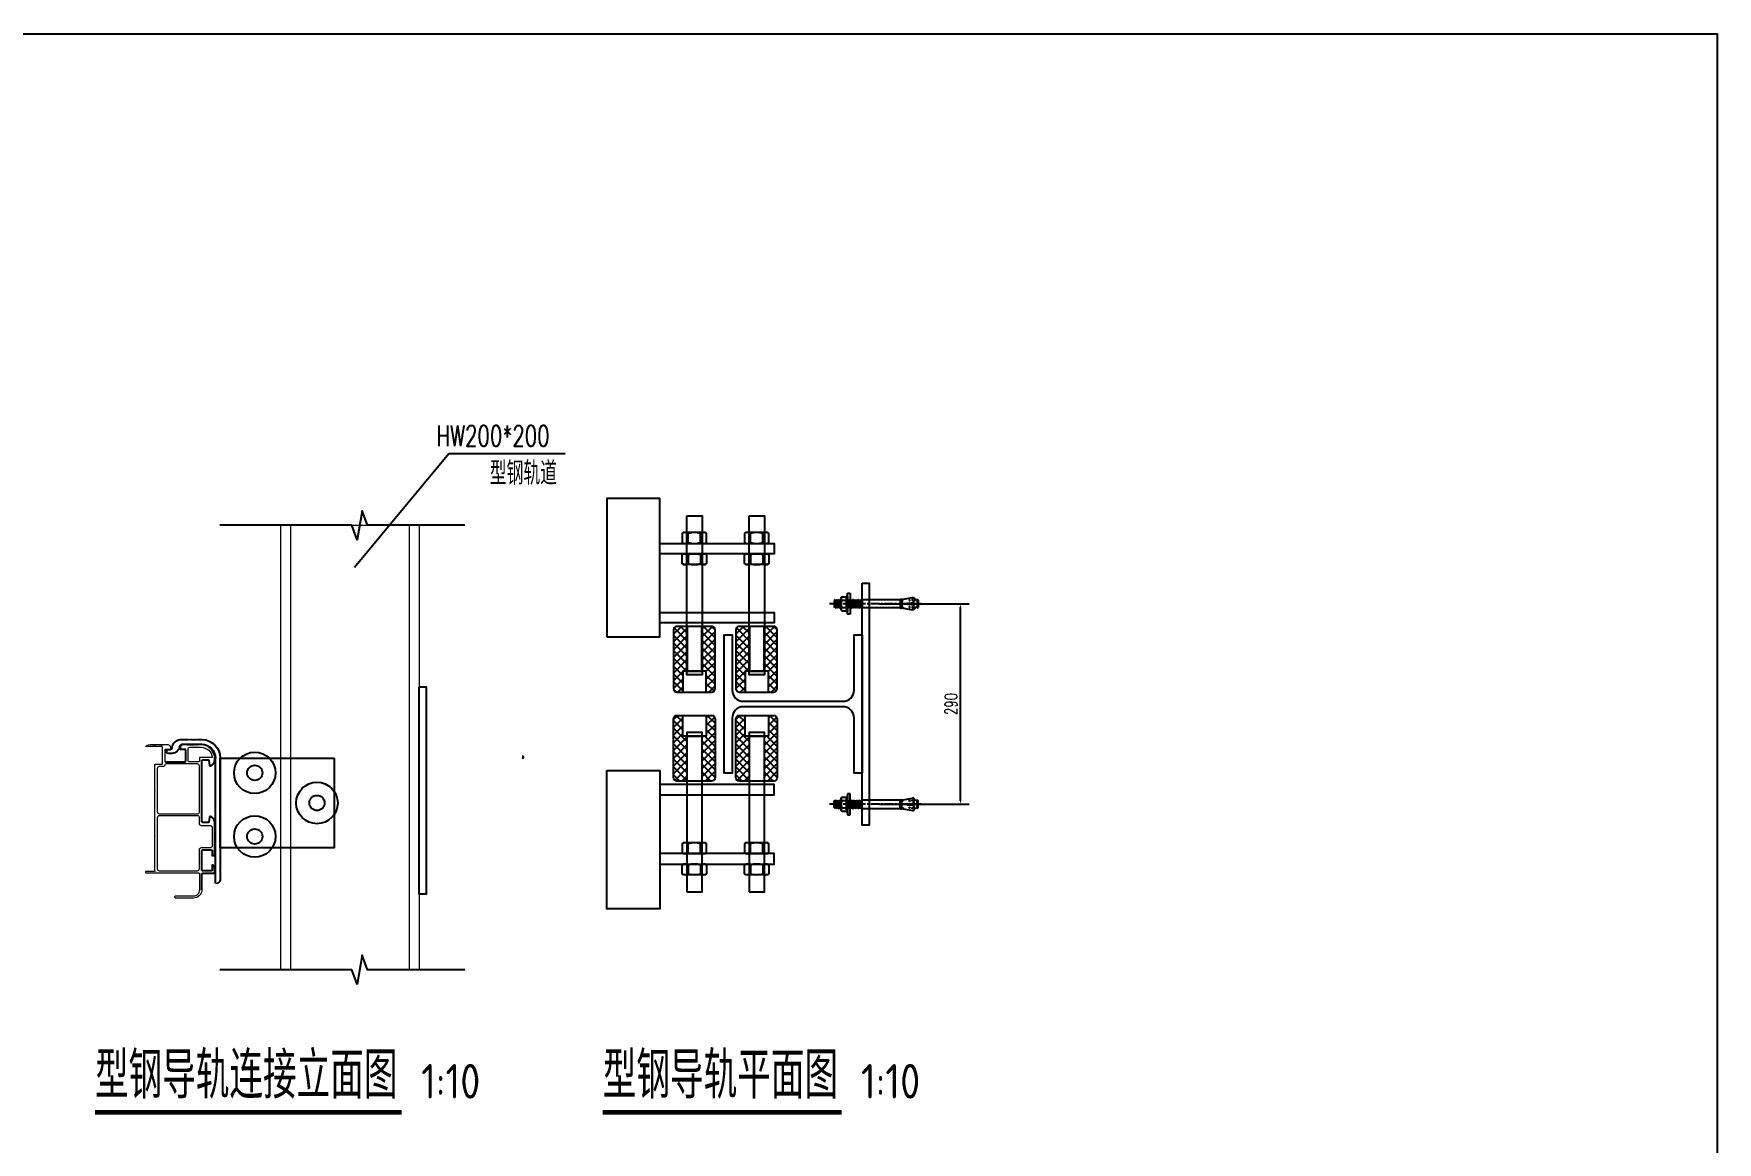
# Model space of a CAD drawing. Extents: x -89702 to 926017, y -610001 to -56924.
# Drawn here: x 94142 to 96577, y -585362 to -583758 of the extents above; entities that cross this region are included whole.
import ezdxf

# ---------------------------------------------------------------- set-up
doc = ezdxf.new("R2010")
doc.units = 0
doc.header["$LTSCALE"] = 10
doc.header["$MEASUREMENT"] = 0
doc.linetypes.add('CENTER', pattern=[2, 1.25, -0.25, 0.25, -0.25])
for name, color, linetype in [('CEN', 1, 'CENTER'), ('DIM_LEAD', 3, 'Continuous'), ('DIM_SYMB', 3, 'Continuous'), ('PUB_TEXT', 7, 'Continuous'), ('W-ALUMINUM_FRAME铝架', 30, 'Continuous'), ('W-STEEL_FRAME钢架', 3, 'Continuous'), ('W-WOOD_FLOOR木地板', 30, 'Continuous'), ('粗实线', 3, 'Continuous'), ('结构', 1, 'Continuous'), ('螺栓', 146, 'Continuous'), ('钢', 172, 'Continuous')]:
    doc.layers.add(name, color=color, linetype=linetype)
doc.layers.add('铝主梁170x129x4', color=210, linetype='Continuous', lineweight=25)
doc.styles.add('_TCH_DIM', font='SIMPLEX', dxfattribs={"bigfont": 'GBCBIG'})
doc.styles.get("Standard").update_dxf_attribs({"font": 'gbenor.shx', "bigfont": 'gbcbig.shx'})
doc.styles.add('STANDARD_T3', font='simplex.shx', dxfattribs={"width": 0.7, "bigfont": 'gbcbig.shx'})
doc.dimstyles.new('W&&5', dxfattribs={"dimtxt": 17.5, "dimasz": 5, "dimexe": 12.5, "dimexo": 15, "dimgap": 5, "dimtad": 1, "dimdec": 0, "dimzin": 0, "dimdsep": 46, "dimtxsty": 'STANDARD_T3', "dimcen": 0.09, "dimclrd": 1, "dimclre": 1, "dimclrt": 7, "dimazin": 2, "dimtfac": 1, "dimtdec": 0, "dimtix": 1, "dimtmove": 2, "dimatfit": 3, "dimfxl": 0, "dimtolj": 1, "dimtzin": 0, "dimarcsym": 0})
pattern_1 = [(45, (-1508952.671, -3040424.544), (-5.612660076, 5.612660076), []), (135, (-1508952.671, -3040424.544), (-5.612660076, -5.612660076), [])]
pattern_2 = [(45, (-1508862.671, -3040424.544), (-5.612660076, 5.612660076), []), (135, (-1508862.671, -3040424.544), (-5.612660076, -5.612660076), [])]

# ---------------------------------------------------------------- blocks, each defined once
blk = doc.blocks.new('螺栓')
at = {"layer": '螺栓'}
for p, q in [((-6, 9), (-6, 2)), ((-3, 0), (-3, -49)), ((3, 0), (3, -49)), ((6, 9), (6, 2)), ((-6, -52), (-6, -58)), ((6, -52), (6, -58))]:
    blk.add_line(p, q, dxfattribs=at)
for points in [[(-10, 2), (10, 2), (10, 0), (-10, 0)], [(-8, 9), (8, 9), (8, 2), (-8, 2)], [(-10, -49), (10, -49), (10, -52), (-10, -52)], [(-8, -52), (8, -52), (8, -58), (-8, -58)], [(-3, -58), (3, -58), (3, -67), (-3, -67)]]:
    blk.add_lwpolyline(points, close=True, dxfattribs=at)
blk = doc.blocks.new('891')
at = {"color": 0, "ltscale": 0.5}
blk.add_line((-1486542.7, 1377887.1), (-1486570.9, 1377887.1), dxfattribs=at)
at = {"color": 0, "lineweight": 5}
for p, q in [((-1486591.7, 1377686.1), (-1486593.6, 1377686.1)), ((-1486592.4, 1377685.9), (-1486592.4, 1377685.9))]:
    blk.add_line(p, q, dxfattribs=at)
at = {"color": 0, "ltscale": 0.5}
blk.add_arc((-1486542.7, 1377885.1), 2, 64.2042, 90, dxfattribs=at)
at = {"color": 0, "lineweight": 25}
for centre, radius, start, end in [((-1486593.6, 1377688.1), 2, 246.4591, 270), ((-1486591.7, 1377687.1), 1, 270, 311.3814), ((-1486592.4, 1377687.9), 2, 311.3814, 0)]:
    blk.add_arc(centre, radius, start, end, dxfattribs=at)
at = {"layer": '粗实线', "color": 0, "linetype": 'ByBlock', "ltscale": 0.5}
for p, q in [((-1486597.4, 1377867.1), (-1486597.4, 1377784.7)), ((-1486528.2, 1377873.7), (-1486521.4, 1377873.7)), ((-1486521.4, 1377879.7), (-1486525.5, 1377879.7)), ((-1486520.4, 1377874.7), (-1486520.4, 1377878.7)), ((-1486597.4, 1377783.5), (-1486597.4, 1377704.7)), ((-1486597.4, 1377703.5), (-1486597.4, 1377690.9))]:
    blk.add_line(p, q, dxfattribs=at)
for centre, radius, start, end in [((-1486570.4, 1377867.1), 27, 91.5188, 180), ((-1486542.2, 1377879.6), 14.8, 7.196, 79.5045), ((-1486570.4, 1377867.1), 20, 91.5188, 180), ((-1486544.9, 1377880.5), 7.1, 37.6327, 64.2042), ((-1486540.9, 1377883.6), 2, 5.0412, 37.6327), ((-1486526.3, 1377886.4), 12.9, 191.5156, 261.5695), ((-1486525.5, 1377881.7), 2, 186.8775, 270), ((-1486521.4, 1377878.7), 1, 0, 90), ((-1486521.4, 1377874.7), 1, 270, 0)]:
    blk.add_arc(centre, radius, start, end, dxfattribs=at)
at = {"layer": '结构', "color": 0, "linetype": 'ByBlock', "lineweight": 0, "ltscale": 0.5}
for points in [[(-1486564.5, 1377894.1, 0.198912), (-1486564.6, 1377894.1), (-1486564.9, 1377893.6, -0.414214), (-1486565.2, 1377893.6), (-1486565.5, 1377894.1, 0.198912), (-1486565.7, 1377894.1)], [(-1486562.5, 1377894.1, 0.198912), (-1486562.6, 1377894.1), (-1486562.9, 1377893.6, -0.414214), (-1486563.2, 1377893.6), (-1486563.5, 1377894.1, 0.198912), (-1486563.7, 1377894.1)], [(-1486560.5, 1377894.1, 0.198912), (-1486560.6, 1377894.1), (-1486560.9, 1377893.6, -0.414214), (-1486561.2, 1377893.6), (-1486561.5, 1377894.1, 0.198912), (-1486561.7, 1377894.1)], [(-1486558.5, 1377894.1, 0.198912), (-1486558.6, 1377894.1), (-1486558.9, 1377893.6, -0.414214), (-1486559.2, 1377893.6), (-1486559.5, 1377894.1, 0.198912), (-1486559.7, 1377894.1)], [(-1486556.5, 1377894.1, 0.198912), (-1486556.6, 1377894.1), (-1486556.9, 1377893.6, -0.414214), (-1486557.2, 1377893.6), (-1486557.5, 1377894.1, 0.198912), (-1486557.7, 1377894.1)], [(-1486554.5, 1377894.1, 0.198912), (-1486554.6, 1377894.1), (-1486554.9, 1377893.6, -0.414214), (-1486555.2, 1377893.6), (-1486555.5, 1377894.1, 0.198912), (-1486555.7, 1377894.1)], [(-1486552.5, 1377894.1, 0.198912), (-1486552.6, 1377894.1), (-1486552.9, 1377893.6, -0.414214), (-1486553.2, 1377893.6), (-1486553.5, 1377894.1, 0.198912), (-1486553.7, 1377894.1)], [(-1486550.5, 1377894.1, 0.198912), (-1486550.6, 1377894.1), (-1486550.9, 1377893.6, -0.414214), (-1486551.2, 1377893.6), (-1486551.5, 1377894.1, 0.198912), (-1486551.7, 1377894.1)]]:
    blk.add_lwpolyline(points, format="xyb", dxfattribs=at)
at = {"layer": '铝主梁170x129x4', "color": 0, "lineweight": 25}
for p, q in [((-1486565.7, 1377894.1), (-1486571.1, 1377894.1)), ((-1486563.6, 1377894.1), (-1486564.5, 1377894.1)), ((-1486561.6, 1377894.1), (-1486562.5, 1377894.1)), ((-1486559.6, 1377894.1), (-1486560.5, 1377894.1)), ((-1486557.6, 1377894.1), (-1486558.5, 1377894.1)), ((-1486555.6, 1377894.1), (-1486556.5, 1377894.1)), ((-1486553.6, 1377894.1), (-1486554.5, 1377894.1)), ((-1486551.6, 1377894.1), (-1486552.5, 1377894.1)), ((-1486539.5, 1377894.1), (-1486550.5, 1377894.1)), ((-1486590.4, 1377720.2), (-1486590.4, 1377867.1)), ((-1486597, 1377784.3), (-1486597.3, 1377784.6)), ((-1486597.3, 1377783.7), (-1486597, 1377784)), ((-1486597, 1377704.3), (-1486597.3, 1377704.6)), ((-1486597.3, 1377703.7), (-1486597, 1377704)), ((-1486590.7, 1377719.8), (-1486590.4, 1377720.1)), ((-1486590.4, 1377719.2), (-1486590.7, 1377719.5)), ((-1486590.4, 1377687.9), (-1486590.4, 1377719))]:
    blk.add_line(p, q, dxfattribs=at)
for centre, radius, start, end in [((-1486597.2, 1377784.7), 0.2, 180, 225), ((-1486597.2, 1377783.5), 0.2, 135, 180), ((-1486597.2, 1377784.1), 0.2, 315, 45), ((-1486597.2, 1377704.7), 0.2, 180, 225), ((-1486597.2, 1377703.5), 0.2, 135, 180), ((-1486597.2, 1377704.1), 0.2, 315, 45), ((-1486590.6, 1377719.6), 0.2, 135, 225), ((-1486590.6, 1377720.2), 0.2, 315, 0), ((-1486590.6, 1377719), 0.2, 0, 45), ((-1486592.4, 1377690.9), 5, 180, 246.4591)]:
    blk.add_arc(centre, radius, start, end, dxfattribs=at)
blk = doc.blocks.new('HW200a')
at = {"layer": 'W-STEEL_FRAME钢架'}
blk.add_lwpolyline([(-1440883.4, 1205965.4), (-1440803.4, 1205965.4), (-1440803.4, 1205953.4), (-1441003.4, 1205953.4), (-1441003.4, 1205965.4), (-1440923.4, 1205965.4, 0.414214), (-1440907.4, 1205981.4), (-1440907.4, 1206125.4, 0.414214), (-1440923.4, 1206141.4), (-1441003.4, 1206141.4), (-1441003.4, 1206153.4), (-1440803.4, 1206153.4), (-1440803.4, 1206141.4), (-1440883.4, 1206141.4, 0.414214), (-1440899.4, 1206125.4), (-1440899.4, 1205981.4, 0.414214)], format="xyb", close=True, dxfattribs=at)
blk = doc.blocks.new('*D1158')
at = {"color": 1, "lineweight": -2, "transparency": 16777216}
for p, q in [((95365.6, -584582.9), (95495.1, -584582.9)), ((95482.6, -584867.9), (95482.6, -584587.9)), ((95365.6, -584872.9), (95495.1, -584872.9))]:
    blk.add_line(p, q, dxfattribs=at)
at = {"color": 1, "transparency": 16777216}
for points in [[(95481.7, -584587.9), (95483.4, -584587.9), (95482.6, -584582.9)], [(95481.7, -584867.9), (95483.4, -584867.9), (95482.6, -584872.9)]]:
    blk.add_solid(points, dxfattribs=at)
at = {"layer": 'Defpoints', "color": 0, "transparency": 16777216}
for p in [(95350.6, -584582.9), (95482.6, -584582.9), (95350.6, -584872.9)]:
    blk.add_point(p, dxfattribs=at)
at = {"color": 7, "transparency": 16777216, "insert": (95468.8, -584727.9), "char_height": 17.5, "attachment_point": 5, "rotation": 90, "style": 'STANDARD_T3'}
blk.add_mtext('\\A1;290', dxfattribs=at)
blk = doc.blocks.new('NY-M12')
for p, q in [((-0.8, 0), (0.1, -1.5)), ((-0.1, 0), (0.8, -1.5))]:
    blk.add_line(p, q)
blk.add_lwpolyline([(11, 0), (-11, 0), (-11, -1.5), (11, -1.5)], close=True)
blk = doc.blocks.new('$matou$00000104')
for p, q in [((-60.6, 6.1, 0), (-62, 5.3, 0)), ((-62, -5.3, 0), (-62, 5.3, 0)), ((-60.6, 6.1, 0), (-56.9, 5.4, 0)), ((-60.6, -6.1, 0), (-60.6, 6.1, 0)), ((-56.9, 6.5, 0), (-56.9, 5.4, 0)), ((-40.3, 6.5, 0), (-54, 8.9, 0)), ((-46.5, 0.8, 0), (-52.4, 0.8, 0)), ((-46, 0.4, 0), (-46, -0.4, 0)), ((-38.6, 6.1, 0), (-40.3, 6.5, 0)), ((-40.3, 5, 0), (-40.3, 6.5, 0)), ((-38.6, 5, 0), (-40.3, 5, 0)), ((-38.6, -6.1, 0), (-38.6, 6.1, 0)), ((-36.8, 6.5, 0), (-38.2, 6.5, 0)), ((-36.3, -6.1, 0), (-36.3, 6.1, 0)), ((-36.3, 6.1, 0), (18.6, 6.1, 0)), ((19.4, 6.1, 0), (18.6, 6.1, 0)), ((18.6, -4.7, 0), (19.4, 6.1, 0)), ((18.6, -6.1, 0), (18.6, 6.1, 0)), ((19.5, 6.1, 0), (19.3, 6.1, 0)), ((19.4, -4.9, 0), (20.3, 4.8, 0)), ((20.1, 4.9, 0), (19.5, 6.1, 0)), ((21.1, 6.1, 0), (20.4, 4.9, 0)), ((20.4, -3.6, 0), (21, 3.6, 0)), ((21.3, 6.1, 0), (21.1, 6.1, 0)), ((21.2, -4.9, 0), (22.1, 4.8, 0)), ((21.9, 4.9, 0), (21.3, 6.1, 0)), ((22.9, 6.1, 0), (22.2, 4.9, 0)), ((22.3, -3.6, 0), (22.8, 3.6, 0)), ((23.1, 6.1, 0), (22.9, 6.1, 0)), ((23, -4.9, 0), (23.9, 4.8, 0)), ((23.7, 4.9, 0), (23.1, 6.1, 0)), ((24.7, 6.1, 0), (24.1, 4.9, 0)), ((24.1, -3.6, 0), (24.6, 3.6, 0)), ((24.9, 6.1, 0), (24.7, 6.1, 0)), ((24.8, -4.9, 0), (25.7, 4.8, 0)), ((25.6, 4.9, 0), (24.9, 6.1, 0)), ((26.5, 6.1, 0), (25.9, 4.9, 0)), ((25.9, -3.6, 0), (26.5, 3.6, 0)), ((26.7, 6.1, 0), (26.5, 6.1, 0)), ((26.6, -4.9, 0), (27.5, 4.8, 0)), ((27.4, 4.9, 0), (26.7, 6.1, 0)), ((28.3, 6.1, 0), (27.7, 4.9, 0)), ((27.7, -3.6, 0), (28.3, 3.6, 0)), ((28.6, 6.1, 0), (28.3, 6.1, 0)), ((28.5, -4.9, 0), (29.4, 4.8, 0)), ((29.2, 4.9, 0), (28.6, 6.1, 0)), ((30.2, 6.1, 0), (29.5, 4.9, 0)), ((29.5, -3.6, 0), (30.1, 3.6, 0)), ((30.4, 6.1, 0), (30.2, 6.1, 0)), ((30.3, -4.9, 0), (31.2, 4.8, 0)), ((31, 4.9, 0), (30.4, 6.1, 0)), ((32, 6.1, 0), (31.3, 4.9, 0)), ((31.4, -3.6, 0), (31.9, 3.6, 0)), ((32.2, 6.1, 0), (32, 6.1, 0)), ((32.1, -4.9, 0), (33, 4.8, 0)), ((32.8, 4.9, 0), (32.2, 6.1, 0)), ((33.8, 6.1, 0), (33.2, 4.9, 0)), ((33.2, -3.6, 0), (33.7, 3.6, 0)), ((34, 6.1, 0), (33.8, 6.1, 0)), ((33.9, -4.9, 0), (34.8, 4.8, 0)), ((34.7, 4.9, 0), (34, 6.1, 0)), ((35.6, 6.1, 0), (35, 4.9, 0)), ((35, -3.6, 0), (35.5, 3.6, 0)), ((35.8, 6.1, 0), (35.6, 6.1, 0)), ((35.7, -4.9, 0), (36.6, 4.8, 0)), ((36.5, 4.9, 0), (35.8, 6.1, 0)), ((36, 15.2, 0), (40.1, 15.2, 0)), ((36, -15.2, 0), (36, 15.2, 0)), ((37.4, 6.1, 0), (36.8, 4.9, 0)), ((36.8, -3.6, 0), (37.4, 3.6, 0)), ((37.7, 6.1, 0), (37.4, 6.1, 0)), ((37.5, -4.9, 0), (38.5, 4.8, 0)), ((38.3, 4.9, 0), (37.7, 6.1, 0)), ((39.3, 6.1, 0), (38.6, 4.9, 0)), ((38.6, -3.6, 0), (39.2, 3.6, 0)), ((39.5, 6.1, 0), (39.3, 6.1, 0)), ((39.4, -4.9, 0), (40.1, 2.7, 0)), ((40.1, 5, 0), (39.5, 6.1, 0)), ((40.1, 15.2, 0), (40.1, -15.2, 0)), ((48.4, 10.1, 0), (41.6, 10.1, 0)), ((41.6, -10.1, 0), (41.6, 10.1, 0)), ((48.4, 5.3, 0), (41.6, 5.3, 0)), ((48.4, 10.1, 0), (49.2, 8.8, 0)), ((49.2, -8.8, 0), (49.2, 8.8, 0)), ((49.9, 6.1, 0), (49.2, 4.9, 0)), ((49.2, -3.6, 0), (49.8, 3.6, 0)), ((50.1, 6.1, 0), (49.9, 6.1, 0)), ((50, -4.9, 0), (50.9, 4.8, 0)), ((50.7, 4.9, 0), (50.1, 6.1, 0)), ((51.7, 6.1, 0), (51, 4.9, 0)), ((51.1, -3.6, 0), (51.6, 3.6, 0)), ((51.9, 6.1, 0), (51.7, 6.1, 0)), ((51.8, -4.9, 0), (52.7, 4.8, 0)), ((52.5, 4.9, 0), (51.9, 6.1, 0)), ((53.5, 6.1, 0), (52.9, 4.9, 0)), ((52.9, -3.6, 0), (53.4, 3.6, 0)), ((53.7, 6.1, 0), (53.5, 6.1, 0)), ((53.6, -4.9, 0), (54.5, 4.8, 0)), ((54.4, 4.9, 0), (53.7, 6.1, 0)), ((55.3, 6.1, 0), (54.7, 4.9, 0)), ((54.7, -3.6, 0), (55.2, 3.6, 0)), ((55.5, 6.1, 0), (55.3, 6.1, 0)), ((55.4, -4.9, 0), (56.3, 4.8, 0)), ((56.2, 4.9, 0), (55.5, 6.1, 0)), ((57.1, 6.1, 0), (56.5, 4.9, 0)), ((56.5, -3.6, 0), (57.1, 3.6, 0)), ((57.4, 6.1, 0), (57.1, 6.1, 0)), ((57.2, -4.9, 0), (58.2, 4.8, 0)), ((58, 4.9, 0), (57.4, 6.1, 0)), ((58.1, -6.1, 0), (58.1, 0, 0)), ((58.6, 5.5, 0), (58.3, 4.9, 0)), ((58.6, 5.5, 0), (59.3, 4.8, 0)), ((59.3, -4.9, 0), (59.3, 4.8, 0)), ((-60.6, -6.1, 0), (-62, -5.3, 0)), ((-60.6, -6.1, 0), (-56.9, -5.4, 0)), ((-56.9, -6.5, 0), (-56.9, -5.4, 0)), ((-40.3, -6.5, 0), (-54, -8.9, 0)), ((-46.5, -0.8, 0), (-52.4, -0.8, 0)), ((-38.6, -4.8, 0), (-40.3, -5, 0)), ((-40.3, -5, 0), (-40.3, -6.5, 0)), ((-38.6, -6.1, 0), (-40.3, -6.5, 0)), ((-36.8, -6.5, 0), (-38.2, -6.5, 0)), ((18.3, -6.1, 0), (-36.3, -6.1, 0)), ((18.6, -6.1, 0), (18.3, -6.1, 0)), ((19.2, -4.9, 0), (18.6, -6.1, 0)), ((20.2, -6.1, 0), (19.5, -4.9, 0)), ((20.4, -6.1, 0), (20.2, -6.1, 0)), ((21, -4.9, 0), (20.4, -6.1, 0)), ((22, -6.1, 0), (21.3, -4.9, 0)), ((22.2, -6.1, 0), (22, -6.1, 0)), ((22.8, -4.9, 0), (22.2, -6.1, 0)), ((23.8, -6.1, 0), (23.2, -4.9, 0)), ((24, -6.1, 0), (23.8, -6.1, 0)), ((24.7, -4.9, 0), (24, -6.1, 0)), ((25.6, -6.1, 0), (25, -4.9, 0)), ((25.8, -6.1, 0), (25.6, -6.1, 0)), ((26.5, -4.9, 0), (25.8, -6.1, 0)), ((27.4, -6.1, 0), (26.8, -4.9, 0)), ((27.6, -6.1, 0), (27.4, -6.1, 0)), ((28.3, -4.9, 0), (27.6, -6.1, 0)), ((29.3, -6.1, 0), (28.6, -4.9, 0)), ((29.5, -6.1, 0), (29.3, -6.1, 0)), ((30.1, -4.9, 0), (29.5, -6.1, 0)), ((31.1, -6.1, 0), (30.4, -4.9, 0)), ((31.3, -6.1, 0), (31.1, -6.1, 0)), ((31.9, -4.9, 0), (31.3, -6.1, 0)), ((32.9, -6.1, 0), (32.2, -4.9, 0)), ((33.1, -6.1, 0), (32.9, -6.1, 0)), ((33.8, -4.9, 0), (33.1, -6.1, 0)), ((34.7, -6.1, 0), (34.1, -4.9, 0)), ((34.9, -6.1, 0), (34.7, -6.1, 0)), ((35.6, -4.9, 0), (34.9, -6.1, 0)), ((36.5, -6.1, 0), (35.9, -4.9, 0)), ((40.1, -15.2, 0), (36, -15.2, 0)), ((36.7, -6.1, 0), (36.5, -6.1, 0)), ((37.4, -4.9, 0), (36.7, -6.1, 0)), ((38.4, -6.1, 0), (37.7, -4.9, 0)), ((38.6, -6.1, 0), (38.4, -6.1, 0)), ((39.2, -4.9, 0), (38.6, -6.1, 0)), ((40.1, -5.9, 0), (39.5, -4.9, 0)), ((48.4, -5.3, 0), (41.6, -5.3, 0)), ((48.4, -10.1, 0), (41.6, -10.1, 0)), ((48.4, -10.1, 0), (49.2, -8.8, 0)), ((49.8, -4.9, 0), (49.2, -6.1, 0)), ((50.8, -6.1, 0), (50.1, -4.9, 0)), ((51, -6.1, 0), (50.8, -6.1, 0)), ((51.6, -4.9, 0), (51, -6.1, 0)), ((52.6, -6.1, 0), (51.9, -4.9, 0)), ((52.8, -6.1, 0), (52.6, -6.1, 0)), ((53.5, -4.9, 0), (52.8, -6.1, 0)), ((54.4, -6.1, 0), (53.8, -4.9, 0)), ((54.6, -6.1, 0), (54.4, -6.1, 0)), ((55.3, -4.9, 0), (54.6, -6.1, 0)), ((56.2, -6.1, 0), (55.6, -4.9, 0)), ((56.4, -6.1, 0), (56.2, -6.1, 0)), ((57.1, -4.9, 0), (56.4, -6.1, 0)), ((58.1, -6.1, 0), (57.4, -4.9, 0)), ((58.1, -6.1, 0), (59.3, -4.9, 0))]:
    blk.add_line(p, q)
at = {"extrusion": (0, 0, -1)}
for centre, major_axis, start_param, end_param in [((-54.5, 6.5, 0), (-1.71, 1.71), 5.497787, 7.253749), ((-52.4, 5.4, 0), (-3.21, 3.21), 3.926991, 5.497787), ((-53.9, 5.6, 0), (-0.445, 0.445), 4.712389, 10.995574), ((-46.5, 0.4, 0), (0.343, 0.343), -0.785398, 0.785398), ((-46.5, 0.4, 0), (0.343, 0.343), -0.785398, 0.785398), ((-38.2, 6.1, 0), (0.343, 0.343), 3.926991, 5.497787), ((-36.8, 6.1, 0), (0.343, 0.343), -0.785398, 0.785398), ((20.3, 5, 0), (0.129, 0.129), 1.308997, 3.403392), ((22.1, 5, 0), (0.129, 0.129), 1.308997, 3.403392), ((23.9, 5, 0), (0.129, 0.129), 1.308997, 3.403392), ((25.7, 5, 0), (-0.129, 0.129), 2.879793, 4.974188), ((27.5, 5, 0), (-0.129, 0.129), 2.879793, 4.974188), ((29.4, 5, 0), (0.129, 0.129), 1.308997, 3.403392), ((31.2, 5, 0), (0.129, 0.129), 1.308997, 3.403392), ((33, 5, 0), (-0.129, 0.129), 2.879793, 4.974188), ((34.8, 5, 0), (-0.129, 0.129), 2.879793, 4.974188), ((36.6, 5, 0), (-0.129, 0.129), 2.879793, 4.974188), ((38.5, 5, 0), (-0.129, 0.129), 2.879793, 4.974188), ((45, 7.7, 0), (-2.94, 2.94), 1.732823, 2.979566), ((31.1, 0, 0), (12.8, 12.8), 0.489975, 1.080822), ((50.9, 5, 0), (0.129, 0.129), 1.308997, 3.403392), ((52.7, 5, 0), (-0.129, 0.129), 2.879793, 4.974188), ((54.5, 5, 0), (-0.129, 0.129), 2.879793, 4.974188), ((56.3, 5, 0), (-0.129, 0.129), 2.879793, 4.974188), ((58.2, 5, 0), (0.129, 0.129), 1.308997, 3.403392), ((-52.4, -5.4, 0), (-3.21, 3.21), 5.497787, 7.068583), ((-54.5, -6.5, 0), (1.71, 1.71), 2.171029, 3.926991), ((-53.9, -5.6, 0), (0.445, 0.445), 3.141593, 9.424778), ((-46.5, -0.4, 0), (-0.343, 0.343), 2.356194, 3.926991), ((-38.2, -6.1, 0), (0.343, 0.343), 2.356194, 3.926991), ((-36.8, -6.1, 0), (-0.343, 0.343), 2.356194, 3.926991), ((19.4, -5, 0), (-0.129, 0.129), 6.021386, 8.115781), ((21.2, -5, 0), (0.129, 0.129), 4.45059, 6.544985), ((23, -5, 0), (0.129, 0.129), 4.45059, 6.544985), ((24.8, -5, 0), (-0.129, 0.129), 6.021386, 8.115781), ((26.6, -5, 0), (-0.129, 0.129), 6.021386, 8.115781), ((28.5, -5, 0), (-0.129, 0.129), 6.021386, 8.115781), ((30.3, -5, 0), (0.129, 0.129), 4.45059, 6.544985), ((32.1, -5, 0), (0.129, 0.129), 4.45059, 6.544985), ((33.9, -5, 0), (-0.129, 0.129), 6.021386, 8.115781), ((35.7, -5, 0), (-0.129, 0.129), 6.021386, 8.115781), ((37.5, -5, 0), (-0.129, 0.129), 6.021386, 8.115781), ((39.4, -5, 0), (0.129, 0.129), 4.45059, 6.544985), ((45, -7.7, 0), (2.94, 2.94), 0.162027, 1.40877), ((50, -5, 0), (0.129, 0.129), 4.45059, 6.544985), ((51.8, -5, 0), (0.129, 0.129), 4.45059, 6.544985), ((53.6, -5, 0), (-0.129, 0.129), 6.021386, 8.115781), ((55.4, -5, 0), (-0.129, 0.129), 6.021386, 8.115781), ((57.2, -5, 0), (0.129, 0.129), 4.45059, 6.544985)]:
    blk.add_ellipse(centre, major_axis=major_axis, ratio=1, start_param=start_param, end_param=end_param, dxfattribs=at)
for centre in [(-49.7, 4.8, 0), (-49.7, -4.9, 0)]:
    blk.add_ellipse(centre, major_axis=(0.445, 0.445), ratio=1, dxfattribs=at)
at = {"layer": 'CEN'}
blk.add_line((-66.1, 0, 0), (66.1, 0, 0), dxfattribs=at)
at = {"extrusion": (0, 0, -1), "xscale": 1.01056896011507, "yscale": 1.01056896011507, "zscale": -1.010568960117647, "rotation": 90.00000229450367}
blk.add_blockref('NY-M12', (-41.6, 0, 0), dxfattribs=at)

msp = doc.modelspace()

# ---------------------------------------------------------------- hatches: boundary and pattern name
h = msp.add_hatch()
h.set_pattern_fill('ANSI37', color=256, scale=5)
h.set_pattern_definition(pattern_1)
h.paths.add_polyline_path([(95067.6, -584705.6, 0.414214), (95072.6, -584710.6), (95081, -584710.6), (95081, -584680.6), (95087.5, -584680.6), (95087.5, -584615.6), (95072.6, -584615.6, 0.414214), (95067.6, -584620.6)])
h.paths.add_polyline_path([(95127.6, -584620.6, 0.414214), (95122.6, -584615.6), (95108.5, -584615.6), (95108.5, -584680.6), (95115, -584680.6), (95115, -584710.6), (95122.6, -584710.6, 0.414214), (95127.6, -584705.6)])
h = msp.add_hatch()
h.set_pattern_fill('ANSI37', color=256, scale=5)
h.set_pattern_definition(pattern_2)
h.paths.add_polyline_path([(95157.6, -584705.6, 0.414214), (95162.6, -584710.6), (95171, -584710.6), (95171, -584680.6), (95177.5, -584680.6), (95177.5, -584615.6), (95162.6, -584615.6, 0.414214), (95157.6, -584620.6)])
h.paths.add_polyline_path([(95217.6, -584620.6, 0.414214), (95212.6, -584615.6), (95198.5, -584615.6), (95198.5, -584680.6), (95205, -584680.6), (95205, -584710.6), (95212.6, -584710.6, 0.414214), (95217.6, -584705.6)])
h = msp.add_hatch()
h.set_pattern_fill('ANSI37', color=256, scale=5)
h.set_pattern_definition(pattern_1)
h.paths.add_polyline_path([(95067.6, -584834.3, 0.414214), (95072.6, -584839.3), (95087.5, -584839.3), (95087.5, -584774.3), (95081, -584774.3), (95081, -584744.3), (95072.6, -584744.3, 0.414214), (95067.6, -584749.3)])
h.paths.add_polyline_path([(95127.6, -584749.3, 0.414214), (95122.6, -584744.3), (95115, -584744.3), (95115, -584774.3), (95108.5, -584774.3), (95108.5, -584839.3), (95122.6, -584839.3, 0.414214), (95127.6, -584834.3)])
h = msp.add_hatch()
h.set_pattern_fill('ANSI37', color=256, scale=5)
h.set_pattern_definition(pattern_2)
h.paths.add_polyline_path([(95157.6, -584834.3, 0.414214), (95162.6, -584839.3), (95177.5, -584839.3), (95177.5, -584774.3), (95171, -584774.3), (95171, -584744.3), (95162.6, -584744.3, 0.414214), (95157.6, -584749.3)])
h.paths.add_polyline_path([(95217.6, -584749.3, 0.414214), (95212.6, -584744.3), (95205, -584744.3), (95205, -584774.3), (95198.5, -584774.3), (95198.5, -584839.3), (95212.6, -584839.3, 0.414214), (95217.6, -584834.3)])

# ---------------------------------------------------------------- linework, layer by layer
for p, q in [((95089, -584495.6), (95089, -584479.9)), ((95106.5, -584495.6), (95106.5, -584479.9)), ((95179, -584495.6), (95179, -584479.9)), ((95196.5, -584495.6), (95196.5, -584479.9)), ((95089, -584510.6), (95089, -584526.3)), ((95106.5, -584510.6), (95106.5, -584526.3)), ((95179, -584510.6), (95179, -584526.3)), ((95196.5, -584510.6), (95196.5, -584526.3)), ((95089, -584944.3), (95089, -584928.7)), ((95106.5, -584944.3), (95106.5, -584928.7)), ((95179, -584944.3), (95179, -584928.7)), ((95196.5, -584944.3), (95196.5, -584928.7)), ((95089, -584959.3), (95089, -584975)), ((95106.5, -584959.3), (95106.5, -584975)), ((95179, -584959.3), (95179, -584975)), ((95196.5, -584959.3), (95196.5, -584975))]:
    msp.add_line(p, q)
for points in [[(91165.4, -583758.5), (96577, -583758.5), (96577, -586965.1), (91165.4, -586965.1)], [(94971, -584630.6), (95048, -584630.6), (95048, -584430.6), (94971, -584430.6)], [(95087, -584455.6), (95109, -584455.6), (95109, -584685.6), (95087, -584685.6)], [(95177, -584455.6), (95199, -584455.6), (95199, -584685.6), (95177, -584685.6)], [(95115.3, -584494.1), (95115.3, -584481.4), (95113.8, -584479.9), (95081.7, -584479.9), (95080.3, -584481.4), (95080.3, -584494.1), (95081.7, -584495.6), (95113.8, -584495.6)], [(95205.3, -584494.1), (95205.3, -584481.4), (95203.8, -584479.9), (95171.7, -584479.9), (95170.3, -584481.4), (95170.3, -584494.1), (95171.7, -584495.6), (95203.8, -584495.6)], [(95048, -584495.6), (95213, -584495.6), (95213, -584510.6), (95048, -584510.6)], [(95115.3, -584512.1), (95115.3, -584524.8), (95113.8, -584526.3), (95081.7, -584526.3), (95080.3, -584524.8), (95080.3, -584512.1), (95081.7, -584510.6), (95113.8, -584510.6)], [(95205.3, -584512.1), (95205.3, -584524.8), (95203.8, -584526.3), (95171.7, -584526.3), (95170.3, -584524.8), (95170.3, -584512.1), (95171.7, -584510.6), (95203.8, -584510.6)], [(95340.6, -584552.9), (95350.6, -584552.9), (95350.6, -584902.9), (95340.6, -584902.9)], [(95048, -584595.6), (95213, -584595.6), (95213, -584610.6), (95048, -584610.6)], [(95087.5, -584680.6), (95108.5, -584680.6), (95108.5, -584615.6), (95087.5, -584615.6)], [(95177.5, -584680.6), (95198.5, -584680.6), (95198.5, -584615.6), (95177.5, -584615.6)], [(95081, -584710.6), (95115, -584710.6), (95115, -584680.6), (95081, -584680.6)], [(95171, -584710.6), (95205, -584710.6), (95205, -584680.6), (95171, -584680.6)], [(94699.9, -584702.9), (94709.9, -584702.9), (94709.9, -585002.9), (94699.9, -585002.9)], [(95081, -584744.3), (95115, -584744.3), (95115, -584774.3), (95081, -584774.3)], [(95171, -584744.3), (95205, -584744.3), (95205, -584774.3), (95171, -584774.3)], [(95087, -584999.3), (95109, -584999.3), (95109, -584769.3), (95087, -584769.3)], [(95087.5, -584774.3), (95108.5, -584774.3), (95108.5, -584839.3), (95087.5, -584839.3)], [(95177, -584999.3), (95199, -584999.3), (95199, -584769.3), (95177, -584769.3)], [(95177.5, -584774.3), (95198.5, -584774.3), (95198.5, -584839.3), (95177.5, -584839.3)], [(94577, -584806), (94577, -584936), (94412, -584936), (94412, -584806)], [(94971, -584824.3), (95048, -584824.3), (95048, -585024.3), (94971, -585024.3)], [(95048, -584859.3), (95213, -584859.3), (95213, -584844.3), (95048, -584844.3)], [(95048, -584959.3), (95213, -584959.3), (95213, -584944.3), (95048, -584944.3)], [(95115.3, -584942.9), (95115.3, -584930.1), (95113.8, -584928.7), (95081.7, -584928.7), (95080.3, -584930.1), (95080.3, -584942.9), (95081.7, -584944.3), (95113.8, -584944.3)], [(95205.3, -584942.9), (95205.3, -584930.1), (95203.8, -584928.7), (95171.7, -584928.7), (95170.3, -584930.1), (95170.3, -584942.9), (95171.7, -584944.3), (95203.8, -584944.3)], [(95115.3, -584960.8), (95115.3, -584973.6), (95113.8, -584975), (95081.7, -584975), (95080.3, -584973.6), (95080.3, -584960.8), (95081.7, -584959.3), (95113.8, -584959.3)], [(95205.3, -584960.8), (95205.3, -584973.6), (95203.8, -584975), (95171.7, -584975), (95170.3, -584973.6), (95170.3, -584960.8), (95171.7, -584959.3), (95203.8, -584959.3)]]:
    msp.add_lwpolyline(points, close=True)
for points in [[(95072.6, -584710.6), (95122.6, -584710.6, 0.414214), (95127.6, -584705.6), (95127.6, -584620.6, 0.414214), (95122.6, -584615.6), (95072.6, -584615.6, 0.414214), (95067.6, -584620.6), (95067.6, -584705.6, 0.414214)], [(95162.6, -584710.6), (95212.6, -584710.6, 0.414214), (95217.6, -584705.6), (95217.6, -584620.6, 0.414214), (95212.6, -584615.6), (95162.6, -584615.6, 0.414214), (95157.6, -584620.6), (95157.6, -584705.6, 0.414214)], [(95072.6, -584744.3), (95122.6, -584744.3, -0.414214), (95127.6, -584749.3), (95127.6, -584834.3, -0.414214), (95122.6, -584839.3), (95072.6, -584839.3, -0.414214), (95067.6, -584834.3), (95067.6, -584749.3, -0.414214)], [(95162.6, -584744.3), (95212.6, -584744.3, -0.414214), (95217.6, -584749.3), (95217.6, -584834.3, -0.414214), (95212.6, -584839.3), (95162.6, -584839.3, -0.414214), (95157.6, -584834.3), (95157.6, -584749.3, -0.414214)]]:
    msp.add_lwpolyline(points, format="xyb", close=True)
for centre, radius in [((94462, -584827.5), 30), ((94462, -584827.5), 11), ((94552, -584871), 30), ((94552, -584871), 11), ((94462, -584919.5), 30), ((94462, -584919.5), 11)]:
    msp.add_circle(centre, radius)
for centre, radius, start, end in [((95084.6, -584487.2), 7.29, 53.1301, 126.8699), ((95097.8, -584506.9), 27, 71.0662, 108.9338), ((95110.9, -584487.2), 7.29, 53.1301, 126.8699), ((95174.6, -584487.2), 7.29, 53.1301, 126.8699), ((95187.8, -584506.9), 27, 71.0662, 108.9338), ((95200.9, -584487.2), 7.29, 53.1301, 126.8699), ((95084.6, -584488.3), 7.29, 233.1301, 306.8699), ((95097.8, -584468.6), 27, 251.0662, 288.9338), ((95110.9, -584488.3), 7.29, 233.1301, 306.8699), ((95174.6, -584488.3), 7.29, 233.1301, 306.8699), ((95187.8, -584468.6), 27, 251.0662, 288.9338), ((95200.9, -584488.3), 7.29, 233.1301, 306.8699), ((95084.6, -584517.9), 7.29, 53.1301, 126.8699), ((95084.6, -584519), 7.29, 233.1301, 306.8699), ((95097.8, -584537.6), 27, 71.0662, 108.9338), ((95097.8, -584499.3), 27, 251.0662, 288.9338), ((95110.9, -584517.9), 7.29, 53.1301, 126.8699), ((95110.9, -584519), 7.29, 233.1301, 306.8699), ((95174.6, -584517.9), 7.29, 53.1301, 126.8699), ((95174.6, -584519), 7.29, 233.1301, 306.8699), ((95187.8, -584537.6), 27, 71.0662, 108.9338), ((95187.8, -584499.3), 27, 251.0662, 288.9338), ((95200.9, -584517.9), 7.29, 53.1301, 126.8699), ((95200.9, -584519), 7.29, 233.1301, 306.8699), ((95084.6, -584936), 7.29, 53.1301, 126.8699), ((95084.6, -584937.1), 7.29, 233.1301, 306.8699), ((95097.8, -584955.6), 27, 71.0662, 108.9338), ((95097.8, -584917.4), 27, 251.0662, 288.9338), ((95110.9, -584936), 7.29, 53.1301, 126.8699), ((95110.9, -584937.1), 7.29, 233.1301, 306.8699), ((95174.6, -584936), 7.29, 53.1301, 126.8699), ((95174.6, -584937.1), 7.29, 233.1301, 306.8699), ((95187.8, -584955.6), 27, 71.0662, 108.9338), ((95187.8, -584917.4), 27, 251.0662, 288.9338), ((95200.9, -584936), 7.29, 53.1301, 126.8699), ((95200.9, -584937.1), 7.29, 233.1301, 306.8699), ((95084.6, -584966.6), 7.29, 53.1301, 126.8699), ((95097.8, -584986.3), 27, 71.0662, 108.9338), ((95110.9, -584966.6), 7.29, 53.1301, 126.8699), ((95174.6, -584966.6), 7.29, 53.1301, 126.8699), ((95187.8, -584986.3), 27, 71.0662, 108.9338), ((95200.9, -584966.6), 7.29, 53.1301, 126.8699), ((95084.6, -584967.7), 7.29, 233.1301, 306.8699), ((95097.8, -584948), 27, 251.0662, 288.9338), ((95110.9, -584967.7), 7.29, 233.1301, 306.8699), ((95174.6, -584967.7), 7.29, 233.1301, 306.8699), ((95187.8, -584948), 27, 251.0662, 288.9338), ((95200.9, -584967.7), 7.29, 233.1301, 306.8699)]:
    msp.add_arc(centre, radius, start, end)
at = {"layer": 'DIM_LEAD'}
for p, q in [((94606.4, -584530.2), (94742.5, -584365.5)), ((94742.5, -584365.5), (94911.1, -584365.5))]:
    msp.add_line(p, q, dxfattribs=at)
at = {"layer": 'DIM_SYMB'}
for points in [[(94765.9, -584469.4), (94624.9, -584469.4), (94617.3, -584448.4), (94609.9, -584490.4), (94602.4, -584469.4), (94411.3, -584469.4)], [(94765.9, -585112.1), (94624.9, -585112.1), (94617.3, -585091.1), (94609.9, -585133.1), (94602.4, -585112.1), (94411.3, -585112.1)]]:
    msp.add_lwpolyline(points, dxfattribs=at)
at = {"layer": 'DIM_SYMB', "const_width": 7}
for points in [[(94230.9, -585318.5), (94674.6, -585318.5)], [(94965.3, -585318.5), (95310.7, -585318.5)]]:
    msp.add_lwpolyline(points, dxfattribs=at)
at = {"layer": 'W-ALUMINUM_FRAME铝架', "linetype": 'ByBlock', "ltscale": 0.5}
for p, q in [((94362, -584794.5), (94362, -584810.5)), ((94333, -584811.5), (94361, -584811.5))]:
    msp.add_line(p, q, dxfattribs=at)
at = {"layer": 'W-ALUMINUM_FRAME铝架', "lineweight": 5}
msp.add_lwpolyline([(94385.5, -584996.5, -0.414214), (94373.5, -585008.5), (94356, -585008.5), (94347.5, -585008.5, -0.414214), (94346.5, -585007.5), (94346.5, -585006.5, -0.414214), (94347.5, -585005.5), (94373.5, -585005.5, 0.414214), (94382.5, -584996.5), (94382.5, -584974.5, 0.414214), (94380.5, -584972.5), (94305.5, -584972.5, -0.414214), (94304.5, -584971.5), (94304.5, -584970.5, -0.414214), (94305.5, -584969.5), (94317, -584969.5, 2.414214), (94317.5, -584969), (94317.5, -584919.8, -0.198912), (94317.6, -584919.7), (94317.9, -584919.4, 0.414214), (94317.9, -584919.1), (94317.6, -584918.8, -0.198912), (94317.5, -584918.7), (94317.5, -584854.6), (94317.5, -584854.6, -0.198912), (94317.6, -584854.4), (94317.9, -584854.1, 0.414214), (94317.9, -584853.9), (94317.6, -584853.6, -0.198912), (94317.5, -584853.4), (94317.5, -584816, -0.414214), (94318.5, -584815), (94327.5, -584815, 0.414214), (94328.5, -584814), (94328.5, -584790.5, 0.414214), (94327.5, -584789.5), (94304.7, -584789.5, -0.414214), (94304.5, -584789.3), (94304.5, -584789, -0.165289), (94313, -584786.5)], format="xyb", dxfattribs=at)
at = {"layer": 'W-ALUMINUM_FRAME铝架', "linetype": 'ByBlock', "lineweight": 0, "ltscale": 0.5}
msp.add_lwpolyline([(94311.9, -584786.5), (94314.3, -584786.5, -0.198912), (94314.4, -584786.6), (94314.7, -584787, 0.414214), (94315, -584787), (94315.3, -584786.6, -0.198912), (94315.4, -584786.5), (94316.3, -584786.5, -0.198912), (94316.4, -584786.6), (94316.7, -584787, 0.414214), (94317, -584787), (94317.3, -584786.6, -0.198912), (94317.4, -584786.5), (94318.3, -584786.5, -0.198912), (94318.4, -584786.6), (94318.7, -584787, 0.414214), (94319, -584787), (94319.3, -584786.6, -0.198912), (94319.4, -584786.5), (94320.3, -584786.5, -0.198912), (94320.4, -584786.6), (94320.7, -584787, 0.414214), (94321, -584787), (94321.3, -584786.6, -0.198912), (94321.4, -584786.5), (94322.3, -584786.5, -0.198912), (94322.4, -584786.6), (94322.7, -584787, 0.414214), (94323, -584787), (94323.3, -584786.6, -0.198912), (94323.4, -584786.5), (94324.3, -584786.5, -0.198912), (94324.4, -584786.6), (94324.7, -584787, 0.414214), (94325, -584787), (94325.3, -584786.6, -0.198912), (94325.4, -584786.5), (94326.3, -584786.5, -0.198912), (94326.4, -584786.6), (94326.7, -584787, 0.414214), (94327, -584787), (94327.3, -584786.6, -0.198912), (94327.4, -584786.5), (94328.3, -584786.5, -0.198912), (94328.4, -584786.6), (94328.7, -584787, 0.414214), (94329, -584787), (94329.3, -584786.6, -0.198912), (94329.4, -584786.5), (94334.5, -584786.5, -0.2424), (94340, -584789), (94340, -584793.3, -0.414214), (94339.8, -584793.5), (94333, -584793.5, 0.414214), (94332, -584794.5), (94332, -584810.5)], format="xyb", dxfattribs=at)
at = {"layer": 'W-ALUMINUM_FRAME铝架', "linetype": 'ByBlock', "ltscale": 0.5}
for points in [[(94382.2, -584786.5), (94379.8, -584786.5, 0.198912), (94379.7, -584786.6), (94379.4, -584787, -0.414214), (94379.1, -584787), (94378.8, -584786.6, 0.198912), (94378.7, -584786.5), (94377.8, -584786.5, 0.198912), (94377.7, -584786.6), (94377.4, -584787, -0.414214), (94377.1, -584787), (94376.8, -584786.6, 0.198912), (94376.7, -584786.5), (94375.8, -584786.5, 0.198912), (94375.7, -584786.6), (94375.4, -584787, -0.414214), (94375.1, -584787), (94374.8, -584786.6, 0.198912), (94374.7, -584786.5), (94373.8, -584786.5, 0.198912), (94373.7, -584786.6), (94373.4, -584787, -0.414214), (94373.1, -584787), (94372.8, -584786.6, 0.198912), (94372.7, -584786.5), (94371.8, -584786.5, 0.198912), (94371.7, -584786.6), (94371.4, -584787, -0.414214), (94371.1, -584787), (94370.8, -584786.6, 0.198912), (94370.7, -584786.5), (94369.8, -584786.5, 0.198912), (94369.7, -584786.6), (94369.4, -584787, -0.414214), (94369.1, -584787), (94368.8, -584786.6, 0.198912), (94368.7, -584786.5), (94367.8, -584786.5, 0.198912), (94367.7, -584786.6), (94367.4, -584787, -0.414214), (94367.1, -584787), (94366.8, -584786.6, 0.198912), (94366.7, -584786.5), (94365.8, -584786.5, 0.198912), (94365.7, -584786.6), (94365.4, -584787, -0.414214), (94365.1, -584787), (94364.8, -584786.6, 0.198912), (94364.7, -584786.5), (94362.8, -584786.5), (94359.5, -584786.5, 0.2424), (94354, -584789), (94354, -584793.3)], [(94361, -584793.5), (94354.2, -584793.5, -0.415615), (94354, -584793.3)], [(94385.5, -584996.5), (94385.5, -584974.5, -0.414214), (94387.5, -584972.5), (94402.5, -584972.5, 0.414214), (94404.5, -584970.5), (94404.5, -584966.5, 0.2424), (94402, -584961), (94400.7, -584961, 0.414214), (94400.5, -584961.2), (94400.5, -584968, -0.414214), (94399.5, -584969), (94386.5, -584969, -0.414214), (94385.5, -584968), (94385.5, -584940, -0.414214), (94386.5, -584939), (94399.5, -584939, -0.414214), (94400.5, -584940), (94400.5, -584946.8, 0.414214), (94400.7, -584947), (94402, -584947, 0.414214), (94404.5, -584944.5), (94404.5, -584934.1), (94404.5, -584919.8, 0.198912), (94404.5, -584919.7), (94404.2, -584919.4, -0.414214), (94404.2, -584919.1), (94404.5, -584918.8, 0.198912), (94404.5, -584918.7), (94404.5, -584899.9, 0.313684), (94397.9, -584890.5, 0.403535), (94396.8, -584891.3), (94395.4, -584898.7, -0.362489), (94394.4, -584899.5), (94387.5, -584899.5, -0.414214), (94385.5, -584897.5), (94385.5, -584854.6, 0.198912), (94385.5, -584854.4), (94385.2, -584854.1, -0.414214), (94385.2, -584853.9), (94385.5, -584853.6, 0.198912), (94385.5, -584853.4), (94385.5, -584810.5, -0.414214), (94387.5, -584808.5), (94394.4, -584808.5, -0.362489), (94395.4, -584809.3), (94396.8, -584816.7, 0.362489), (94397.7, -584817.5, 0.326255), (94404.5, -584808.1), (94404.5, -584806.5, 0.414214), (94384.5, -584786.5), (94379.8, -584786.5)]]:
    msp.add_lwpolyline(points, format="xyb", dxfattribs=at)
at = {"layer": 'W-ALUMINUM_FRAME铝架', "linetype": 'ByBlock', "lineweight": 20, "ltscale": 0.5}
for points in [[(94365.5, -584793.5, -0.414214), (94368.5, -584790.5), (94384.5, -584790.5), (94384.5, -584790.5, -0.397093), (94400.5, -584805.4), (94400.5, -584805.4), (94382, -584805.4), (94382, -584809.5, -0.413909), (94380, -584811.5), (94367.5, -584811.5, -0.414518), (94365.5, -584809.5)], [(94321, -584892.5), (94321, -584966, 0.414214), (94324, -584969), (94379, -584969, 0.414214), (94382, -584966), (94382, -584938.5, -0.414214), (94385, -584935.5), (94398, -584935.5, 0.414214), (94401, -584932.5), (94401, -584907, 0.414214), (94398, -584904), (94385, -584904, -0.414214), (94382, -584901), (94382, -584891.5, 0.414214), (94380, -584889.5), (94324, -584889.5, 0.414214)]]:
    msp.add_lwpolyline(points, format="xyb", close=True, dxfattribs=at)
at = {"layer": 'W-ALUMINUM_FRAME铝架', "lineweight": 5}
msp.add_lwpolyline([(94332, -584816.1, -0.356394), (94329, -584818.5), (94324, -584818.5, 0.414214), (94321, -584821.5), (94321, -584883.5, 0.414214), (94324, -584886.5), (94380, -584886.5, 0.414214), (94382, -584884.5), (94382, -584817.5, 0.414214), (94379, -584814.5), (94333.9, -584814.5, 0.356394)], format="xyb", close=True, dxfattribs=at)
at = {"layer": 'W-ALUMINUM_FRAME铝架', "linetype": 'ByBlock', "ltscale": 0.5}
for centre, start, end in [((94361, -584794.5), 0, 90), ((94333, -584810.5), 180, 270), ((94361, -584810.5), 270, 0)]:
    msp.add_arc(centre, 1, start, end, dxfattribs=at)
at = {"layer": '钢', "lineweight": 13}
for points in [[(94499.9, -585112.1), (94499.9, -584469.4), (94699.9, -584469.4), (94699.9, -585112.1)], [(94514, -585112.1), (94514, -584469.4)], [(94685.9, -585112.1), (94685.9, -584469.4)]]:
    msp.add_lwpolyline(points, dxfattribs=at)

# ---------------------------------------------------------------- block references
at = {"rotation": 180}
msp.add_blockref('$matou$00000104', (95359.2, -584582.9, 0), dxfattribs=at)
at = {"yscale": -1, "rotation": 180}
msp.add_blockref('$matou$00000104', (95359.2, -584872.9, 0), dxfattribs=at)
at = {"layer": 'W-STEEL_FRAME钢架', "rotation": 270}
msp.add_blockref('HW200a', (-1110812.8, -2025631.3), dxfattribs=at)
at = {"layer": 'W-WOOD_FLOOR木地板', "color": 6, "xscale": -1}
msp.add_blockref('891', (-1392185.4, -1962673.2), dxfattribs=at)
at = {"layer": '钢', "xscale": -0.03937007874015748, "yscale": 0.03937007874015748, "zscale": 0.03937007874015748}
msp.add_blockref('螺栓', (94849.9, -584803.6), dxfattribs=at)

# ---------------------------------------------------------------- texts
at = {"layer": 'PUB_TEXT', "style": '_TCH_DIM', "width": 0.705882}
msp.add_text('HW200*200', height=29.75, dxfattribs=at).set_placement((94724.6, -584355))
at = {"layer": 'PUB_TEXT', "style": '_TCH_DIM'}
msp.add_text('型钢轨道', height=33.76, dxfattribs=at).set_placement((94801.9, -584411))
at = {"layer": 'PUB_TEXT', "color": 7}
for s, height, p in [('型钢导轨连接立面图', 67.52, (94230.9, -585298.5)), ('型钢导轨平面图', 67.52, (94965.3, -585298.5)), ('1:10', 50, (94702.6, -585298.5)), ('1:10', 50, (95338.7, -585298.5))]:
    msp.add_text(s, height=height, dxfattribs=at).set_placement(p)

# ---------------------------------------------------------------- dimensions: what is measured, and where the dimension line sits
dim = msp.add_linear_dim(base=(95482.6, -584582.9), p1=(95350.6, -584872.9), p2=(95350.6, -584582.9), angle=90, dimstyle='W&&5')
dim.commit()
dim.dimension.update_dxf_attribs({"geometry": '*D1158', "text_midpoint": (95468.8, -584727.9)})

doc.saveas('drawing.dxf')
